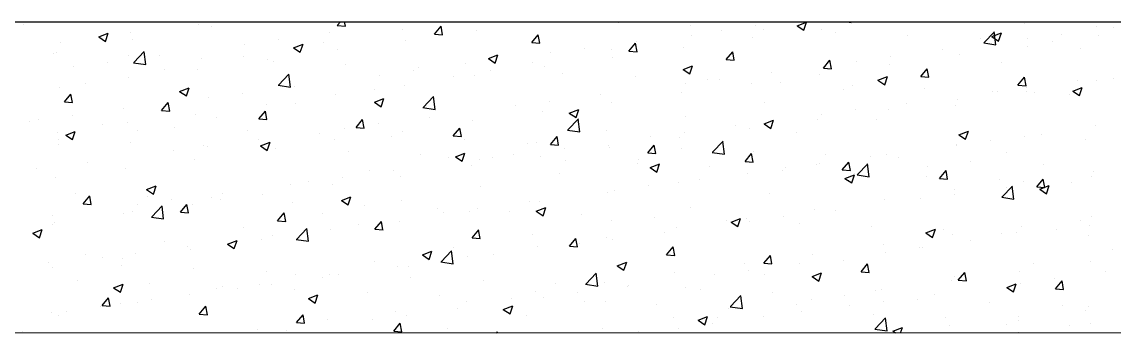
# Model space of a CAD drawing. Header units: millimetres. Extents: x 331487 to 517269, y 198509 to 399936.
# Drawn here: x 417641 to 418446, y 381929 to 382159 of the extents above; entities that cross this region are included whole.
import ezdxf

# ---------------------------------------------------------------- set-up
doc = ezdxf.new("R2010")
doc.units = ezdxf.units.MM
doc.header["$MEASUREMENT"] = 0
doc.layers.add('9th_Column', color=2, linetype='Continuous', lineweight=25)
doc.layers.add('COLUMN', color=6, linetype='Continuous')

msp = doc.modelspace()

# ---------------------------------------------------------------- linework, layer by layer
at = {"layer": '9th_Column'}
for p, q in [((415150.13, 382159.03), (419650.24, 382159.03)), ((419950.24, 381929.23), (414920.13, 381929.03))]:
    msp.add_line(p, q, dxfattribs=at)
at = {"layer": 'COLUMN', "color": 2, "linetype": 'Continuous'}
for p, q in [((417642.07, 382157.08), (417642.07, 382157.08)), ((417771.3, 382157.27), (417771.3, 382157.27)), ((417873.32, 382156.24), (417875.66, 382159.03)), ((417879.29, 382155.71), (417878.68, 382159.03)), ((418080.76, 382158.23), (418080.76, 382158.23)), ((418192.58, 382158.76), (418192.58, 382158.76)), ((418212.49, 382156.14), (418219.49, 382158.83)), ((418217.46, 382152.79), (418219.49, 382158.83)), ((418249.56, 382159.03), (418252.35, 382158.6)), ((418252.35, 382158.6), (418252.3, 382159.03)), ((418379.97, 382158.13), (418379.97, 382158.13)), ((417697.33, 382147.92), (417704.33, 382150.6)), ((417702.3, 382144.56), (417704.33, 382150.6)), ((417720.79, 382150.87), (417720.79, 382150.87)), ((417780.52, 382155.65), (417780.52, 382155.65)), ((417867.89, 382150.83), (417867.89, 382150.83)), ((417873.32, 382156.24), (417879.3, 382155.72)), ((417921.11, 382153.72), (417921.11, 382153.72)), ((417945.05, 382149.96), (417949.87, 382155.71)), ((417945.05, 382149.96), (417951.02, 382149.44)), ((417951.02, 382149.43), (417949.86, 382155.7)), ((417975.82, 382152.42), (417975.82, 382152.42)), ((418016.77, 382143.69), (418021.59, 382149.43)), ((418022.75, 382143.16), (418021.59, 382149.43)), ((418134.15, 382155.97), (418134.15, 382155.97)), ((418134.26, 382148.75), (418134.26, 382148.75)), ((418156.86, 382152.89), (418156.86, 382152.89)), ((418181.9, 382156.19), (418181.9, 382156.19)), ((418187.53, 382153.72), (418187.53, 382153.72)), ((418212.49, 382156.14), (418217.47, 382152.79)), ((418230.25, 382153.51), (418230.25, 382153.51)), ((418240.91, 382151.46), (418240.91, 382151.46)), ((418294.29, 382149.21), (418294.29, 382149.21)), ((418350.27, 382143.52), (418358.06, 382151.64)), ((418356.2, 382148.13), (418363.21, 382150.82)), ((418359.07, 382142.04), (418357.97, 382151.54)), ((418361.17, 382144.78), (418363.2, 382150.82)), ((418407.72, 382149.94), (418407.72, 382149.94)), ((418433.35, 382155.87), (418433.35, 382155.87)), ((418445.59, 382154.93), (418445.59, 382154.93)), ((417669.45, 382143.82), (417669.45, 382143.82)), ((417697.33, 382147.92), (417702.3, 382144.56)), ((417722.2, 382145.64), (417722.2, 382145.64)), ((417804.98, 382142.55), (417804.98, 382142.55)), ((417830.02, 382145.84), (417830.02, 382145.84)), ((417841.04, 382139.91), (417848.04, 382142.6)), ((417846.01, 382136.55), (417848.04, 382142.59)), ((417862.8, 382143.71), (417862.8, 382143.71)), ((417923.88, 382144.92), (417923.88, 382144.92)), ((418016.77, 382143.69), (418022.75, 382143.17)), ((418088.5, 382137.41), (418093.32, 382143.16)), ((418094.47, 382136.88), (418093.31, 382143.15)), ((418093.71, 382144.58), (418093.71, 382144.58)), ((418179.74, 382147.11), (418179.74, 382147.11)), ((418347.68, 382146.95), (418347.68, 382146.95)), ((418350.18, 382143.42), (418359.07, 382142.04)), ((418356.2, 382148.13), (418361.18, 382144.78)), ((418382.68, 382146.65), (418382.68, 382146.65)), ((418382.83, 382141.16), (418382.83, 382141.16)), ((418401.06, 382144.69), (418401.06, 382144.69)), ((418434.76, 382148.66), (418434.76, 382148.66)), ((417663.88, 382135.63), (417663.88, 382135.63)), ((417666.11, 382136.62), (417666.11, 382136.62)), ((417719.49, 382134.36), (417719.49, 382134.36)), ((417723.18, 382128.87), (417730.97, 382136.98)), ((417731.99, 382127.39), (417730.88, 382136.89)), ((417741.83, 382134.23), (417741.83, 382134.23)), ((417804.48, 382133.69), (417804.48, 382133.69)), ((417841.04, 382139.91), (417846.02, 382136.55)), ((417873.37, 382138.52), (417873.37, 382138.52)), ((417984.76, 382131.9), (417991.76, 382134.59)), ((417989.72, 382128.54), (417991.75, 382134.59)), ((418030.8, 382136.3), (418030.8, 382136.3)), ((418055.84, 382139.59), (418055.84, 382139.59)), ((418075.94, 382138.74), (418075.94, 382138.74)), ((418088.5, 382137.41), (418094.47, 382136.89)), ((418128.39, 382140.07), (418128.39, 382140.07)), ((418160.22, 382131.14), (418165.04, 382136.88)), ((418166.2, 382130.61), (418165.04, 382136.88)), ((418281.65, 382133.35), (418281.65, 382133.35)), ((418319.53, 382138.33), (418319.53, 382138.33)), ((418332.31, 382134.76), (418332.31, 382134.76)), ((418421.73, 382139.14), (418421.73, 382139.14)), ((417678.92, 382125.95), (417678.92, 382125.95)), ((417703.96, 382129.25), (417703.96, 382129.25)), ((417723.09, 382128.77), (417731.99, 382127.39)), ((417772.87, 382132.11), (417772.87, 382132.11)), ((417822.02, 382131.48), (417822.02, 382131.48)), ((417826.26, 382129.85), (417826.26, 382129.85)), ((417879.64, 382127.6), (417879.64, 382127.6)), ((417933.02, 382125.34), (417933.02, 382125.34)), ((417967.65, 382127.98), (417967.65, 382127.98)), ((417984.76, 382131.9), (417989.73, 382128.54)), ((418017.62, 382128.73), (418017.62, 382128.73)), ((418025.94, 382126.17), (418025.94, 382126.17)), ((418076.46, 382132.57), (418076.46, 382132.57)), ((418128.47, 382123.89), (418135.47, 382126.58)), ((418133.44, 382120.53), (418135.47, 382126.58)), ((418160.22, 382131.14), (418166.2, 382130.61)), ((418231.95, 382124.86), (418236.77, 382130.61)), ((418231.95, 382124.86), (418237.93, 382124.34)), ((418237.92, 382124.33), (418236.77, 382130.6)), ((418256.62, 382130.05), (418256.62, 382130.05)), ((418280.97, 382127.72), (418280.97, 382127.72)), ((418363.41, 382129.13), (418363.41, 382129.13)), ((417719.57, 382117.58), (417719.57, 382117.58)), ((417746.16, 382123.68), (417746.16, 382123.68)), ((417770.09, 382123.98), (417770.09, 382123.98)), ((417829.91, 382112.31), (417837.7, 382120.43)), ((417838.71, 382110.84), (417837.61, 382120.34)), ((417904.74, 382119.7), (417904.74, 382119.7)), ((417929.77, 382123), (417929.77, 382123)), ((417959.31, 382118.72), (417959.31, 382118.72)), ((417974.6, 382119.13), (417974.6, 382119.13)), ((417986.4, 382123.08), (417986.4, 382123.08)), ((418039.78, 382120.83), (418039.78, 382120.83)), ((418093.17, 382118.57), (418093.17, 382118.57)), ((418128.47, 382123.89), (418133.44, 382120.54)), ((418155.59, 382116.75), (418155.59, 382116.75)), ((418193.46, 382121.74), (418193.46, 382121.74)), ((418229.03, 382120.22), (418229.03, 382120.22)), ((418272.18, 382115.88), (418279.18, 382118.57)), ((418277.15, 382112.53), (418279.18, 382118.57)), ((418303.68, 382118.59), (418308.5, 382124.33)), ((418303.68, 382118.59), (418309.65, 382118.06)), ((418305.09, 382119.12), (418305.09, 382119.12)), ((418309.65, 382118.06), (418308.49, 382124.32)), ((418375.4, 382112.31), (418380.22, 382118.06)), ((418381.38, 382111.78), (418380.22, 382118.05)), ((418445.69, 382117.18), (418445.69, 382117.18)), ((417668.23, 382110.53), (417668.23, 382110.53)), ((417687.84, 382113.67), (417687.84, 382113.67)), ((417757.02, 382107.66), (417764.02, 382110.34)), ((417761.99, 382104.3), (417764.02, 382110.34)), ((417829.82, 382112.22), (417838.71, 382110.84)), ((417841.59, 382111.39), (417841.59, 382111.39)), ((417900.99, 382108.71), (417900.99, 382108.71)), ((417922.66, 382111.63), (417922.66, 382111.63)), ((418130.56, 382113.45), (418130.56, 382113.45)), ((418146.55, 382116.32), (418146.55, 382116.32)), ((418178.52, 382113.82), (418178.52, 382113.82)), ((418199.93, 382114.06), (418199.93, 382114.06)), ((418246.77, 382109.11), (418246.77, 382109.11)), ((418253.31, 382111.81), (418253.31, 382111.81)), ((418272.18, 382115.88), (418277.16, 382112.53)), ((418306.7, 382109.55), (418306.7, 382109.55)), ((418375.4, 382112.31), (418381.38, 382111.79)), ((418381.41, 382110.5), (418381.41, 382110.5)), ((418415.89, 382107.87), (418422.9, 382110.56)), ((418419.28, 382115.49), (418419.28, 382115.49)), ((418420.86, 382104.52), (418422.89, 382110.56)), ((418433.55, 382115.37), (418433.55, 382115.37)), ((417672.02, 382099.84), (417676.84, 382105.59)), ((417677.99, 382099.31), (417676.83, 382105.58)), ((417757.02, 382107.66), (417761.99, 382104.3)), ((417778.68, 382103.11), (417778.68, 382103.11)), ((417803.71, 382106.4), (417803.71, 382106.4)), ((417872.15, 382105.23), (417872.15, 382105.23)), ((417900.73, 382099.65), (417907.74, 382102.33)), ((417905.7, 382096.29), (417907.73, 382102.33)), ((417936.63, 382095.76), (417944.42, 382103.88)), ((417945.43, 382094.29), (417944.33, 382103.79)), ((418067.4, 382105.14), (418067.4, 382105.14)), ((418127.18, 382106.78), (418127.18, 382106.78)), ((418331.1, 382101.47), (418331.1, 382101.47)), ((418356.38, 382107.2), (418356.38, 382107.2)), ((418360.08, 382107.3), (418360.08, 382107.3)), ((418381.61, 382107.87), (418381.61, 382107.87)), ((418387.37, 382107.17), (418387.37, 382107.17)), ((418413.46, 382105.04), (418413.46, 382105.04)), ((418415.89, 382107.87), (418420.87, 382104.52)), ((417672.02, 382099.84), (417677.99, 382099.32)), ((417715.52, 382094.79), (417715.52, 382094.79)), ((417743.74, 382093.57), (417748.56, 382099.31)), ((417743.74, 382093.57), (417749.72, 382093.05)), ((417749.72, 382093.04), (417748.56, 382099.31)), ((417815.47, 382087.29), (417820.29, 382093.04)), ((417821.44, 382086.76), (417820.29, 382093.03)), ((417820.81, 382098.19), (417820.81, 382098.19)), ((417842.67, 382098.7), (417842.67, 382098.7)), ((417900.73, 382099.65), (417905.71, 382096.29)), ((417936.54, 382095.67), (417945.44, 382094.29)), ((418004.5, 382096.86), (418004.5, 382096.86)), ((418024.73, 382092.88), (418024.73, 382092.88)), ((418029.53, 382100.15), (418029.53, 382100.15)), ((418044.45, 382091.64), (418051.45, 382094.33)), ((418049.42, 382088.28), (418051.44, 382094.32)), ((418075.24, 382099.28), (418075.24, 382099.28)), ((418188.45, 382099.1), (418188.45, 382099.1)), ((418255.35, 382093.9), (418255.35, 382093.9)), ((418279.75, 382094.43), (418279.75, 382094.43)), ((418293.22, 382098.89), (418293.22, 382098.89)), ((418329.05, 382097.16), (418329.05, 382097.16)), ((417646.63, 382085.52), (417646.63, 382085.52)), ((417652.62, 382086.51), (417652.62, 382086.51)), ((417677.65, 382089.8), (417677.65, 382089.8)), ((417718.36, 382084.29), (417718.36, 382084.29)), ((417768.87, 382090.69), (417768.87, 382090.69)), ((417784.35, 382088.69), (417784.35, 382088.69)), ((417815.47, 382087.29), (417821.45, 382086.77)), ((417887.19, 382081.02), (417892.02, 382086.76)), ((417893.17, 382080.49), (417892.01, 382086.76)), ((417941.34, 382088.54), (417941.34, 382088.54)), ((417973.38, 382085.84), (417973.38, 382085.84)), ((418043.36, 382079.21), (418051.15, 382087.33)), ((418044.45, 382091.64), (418049.42, 382088.28)), ((418052.16, 382077.74), (418051.05, 382087.23)), ((418130.13, 382089.09), (418130.13, 382089.09)), ((418188.16, 382083.63), (418195.16, 382086.32)), ((418193.13, 382080.27), (418195.16, 382086.32)), ((418227.82, 382086.93), (418227.82, 382086.93)), ((418230.31, 382090.61), (418230.31, 382090.61)), ((418270.73, 382087.15), (418270.73, 382087.15)), ((417667.01, 382077.25), (417667.01, 382077.25)), ((417673, 382075.4), (417680, 382078.09)), ((417677.97, 382072.05), (417680, 382078.09)), ((417700.02, 382083.26), (417700.02, 382083.26)), ((417726.03, 382078.68), (417726.03, 382078.68)), ((417753.4, 382081.01), (417753.4, 382081.01)), ((417806.78, 382078.75), (417806.78, 382078.75)), ((417860.16, 382076.5), (417860.16, 382076.5)), ((417878.43, 382080.26), (417878.43, 382080.26)), ((417887.19, 382081.02), (417893.17, 382080.5)), ((417903.47, 382083.56), (417903.47, 382083.56)), ((417921.45, 382078.34), (417921.45, 382078.34)), ((417958.92, 382074.74), (417963.74, 382080.49)), ((417964.89, 382074.21), (417963.74, 382080.48)), ((418043.27, 382079.11), (418052.16, 382077.74)), ((418071.81, 382079.07), (418071.81, 382079.07)), ((418129.28, 382077.31), (418129.28, 382077.31)), ((418167.16, 382082.29), (418167.16, 382082.29)), ((418177.31, 382080.53), (418177.31, 382080.53)), ((418188.16, 382083.63), (418193.13, 382080.27)), ((418212.41, 382077.14), (418212.41, 382077.14)), ((418331.87, 382075.62), (418338.87, 382078.31)), ((418336.84, 382072.26), (418338.87, 382078.31)), ((418432.33, 382082.08), (418432.33, 382082.08)), ((417667.71, 382068.67), (417667.71, 382068.67)), ((417667.72, 382072.08), (417667.72, 382072.08)), ((417673, 382075.4), (417677.97, 382072.05)), ((417721.1, 382069.83), (417721.1, 382069.83)), ((417815.28, 382071.95), (417815.28, 382071.95)), ((417816.71, 382067.39), (417823.71, 382070.08)), ((417821.68, 382064.04), (417823.71, 382070.08)), ((417870.94, 382071.94), (417870.94, 382071.94)), ((417913.55, 382074.24), (417913.55, 382074.24)), ((417958.92, 382074.74), (417964.9, 382074.22)), ((417966.93, 382071.98), (417966.93, 382071.98)), ((418013.5, 382069.06), (418013.5, 382069.06)), ((418020.31, 382069.73), (418020.31, 382069.73)), ((418030.65, 382068.47), (418035.47, 382074.21)), ((418030.65, 382068.47), (418036.62, 382067.95)), ((418036.62, 382067.94), (418035.46, 382074.21)), ((418104.25, 382074.01), (418104.25, 382074.01)), ((418125.96, 382073.49), (418125.96, 382073.49)), ((418150.08, 382062.66), (418157.87, 382070.78)), ((418158.88, 382061.19), (418157.78, 382070.68)), ((418329.88, 382068.18), (418329.88, 382068.18)), ((418331.87, 382075.62), (418336.85, 382072.26)), ((418355.1, 382071.06), (418355.1, 382071.06)), ((418380.39, 382074.58), (418380.39, 382074.58)), ((418392.98, 382076.05), (418392.98, 382076.05)), ((418425.56, 382072.18), (418425.56, 382072.18)), ((417752.37, 382063.66), (417752.37, 382063.66)), ((417774.48, 382067.57), (417774.48, 382067.57)), ((417777.4, 382066.96), (417777.4, 382066.96)), ((417816.71, 382067.39), (417821.69, 382064.04)), ((417819.59, 382064.9), (417819.59, 382064.9)), ((417827.87, 382065.32), (417827.87, 382065.32)), ((417881.25, 382063.06), (417881.25, 382063.06)), ((417934.63, 382060.81), (417934.63, 382060.81)), ((417960.42, 382059.38), (417967.43, 382062.07)), ((417965.39, 382056.03), (417967.42, 382062.07)), ((418003.22, 382060.71), (418003.22, 382060.71)), ((418041.1, 382065.7), (418041.1, 382065.7)), ((418073.69, 382067.47), (418073.69, 382067.47)), ((418074.02, 382065.99), (418074.02, 382065.99)), ((418102.37, 382062.19), (418107.19, 382067.94)), ((418102.37, 382062.19), (418108.35, 382061.67)), ((418108.35, 382061.66), (418107.19, 382067.93)), ((418127.08, 382065.22), (418127.08, 382065.22)), ((418149.99, 382062.56), (418158.88, 382061.18)), ((418154.09, 382067.13), (418154.09, 382067.13)), ((418174.1, 382055.92), (418178.92, 382061.66)), ((418180.07, 382055.39), (418178.92, 382061.66)), ((418180.46, 382062.96), (418180.46, 382062.96)), ((418233.84, 382060.71), (418233.84, 382060.71)), ((418278.54, 382061.14), (418278.54, 382061.14)), ((418330.07, 382067.76), (418330.07, 382067.76)), ((418367.24, 382062.16), (418367.24, 382062.16)), ((417689.22, 382055.35), (417689.22, 382055.35)), ((417767.65, 382057.4), (417767.65, 382057.4)), ((417955.18, 382059.05), (417955.18, 382059.05)), ((417960.42, 382059.38), (417965.4, 382056.03)), ((417972.17, 382052.55), (417972.17, 382052.55)), ((417978.19, 382057.42), (417978.19, 382057.42)), ((417988.01, 382058.55), (417988.01, 382058.55)), ((418023.51, 382059.59), (418023.51, 382059.59)), ((418041.4, 382056.3), (418041.4, 382056.3)), ((418094.78, 382054.04), (418094.78, 382054.04)), ((418095.78, 382057.12), (418095.78, 382057.12)), ((418104.14, 382051.38), (418111.14, 382054.06)), ((418109.11, 382048.02), (418111.13, 382054.06)), ((418174.1, 382055.92), (418180.08, 382055.4)), ((418226.6, 382053.64), (418226.6, 382053.64)), ((418229.04, 382054.46), (418229.04, 382054.46)), ((418245.82, 382049.64), (418250.65, 382055.39)), ((418251.8, 382049.11), (418250.64, 382055.38)), ((418256.8, 382046.11), (418264.59, 382054.22)), ((418265.61, 382044.63), (418264.5, 382054.13)), ((418266.91, 382059.45), (418266.91, 382059.45)), ((418287.22, 382058.45), (418287.22, 382058.45)), ((418308.92, 382052.15), (418308.92, 382052.15)), ((418340.6, 382056.2), (418340.6, 382056.2)), ((418393.99, 382053.94), (418393.99, 382053.94)), ((417651.34, 382050.36), (417651.34, 382050.36)), ((417717.14, 382051), (417717.14, 382051)), ((417877.16, 382044.12), (417877.16, 382044.12)), ((417896.86, 382049.04), (417896.86, 382049.04)), ((417915.03, 382049.1), (417915.03, 382049.1)), ((417920.23, 382045.05), (417920.23, 382045.05)), ((418037.46, 382047.11), (418037.46, 382047.11)), ((418104.14, 382051.38), (418109.11, 382048.02)), ((418148.16, 382051.79), (418148.16, 382051.79)), ((418176.09, 382047.24), (418176.09, 382047.24)), ((418201.54, 382049.53), (418201.54, 382049.53)), ((418204.01, 382051.17), (418204.01, 382051.17)), ((418245.82, 382049.64), (418251.8, 382049.12)), ((418247.85, 382043.37), (418254.85, 382046.05)), ((418252.82, 382040.01), (418254.85, 382046.05)), ((418254.92, 382047.27), (418254.92, 382047.27)), ((418256.71, 382046.01), (418265.61, 382044.63)), ((418308.31, 382045.02), (418308.31, 382045.02)), ((418317.55, 382043.37), (418322.37, 382049.11)), ((418323.52, 382042.84), (418322.37, 382049.11)), ((418429.82, 382044.92), (418429.82, 382044.92)), ((418431.12, 382048.79), (418431.12, 382048.79)), ((417665.8, 382043.96), (417665.8, 382043.96)), ((417732.69, 382035.14), (417739.69, 382037.83)), ((417737.66, 382031.78), (417739.69, 382037.83)), ((417838.54, 382039.03), (417838.54, 382039.03)), ((417852.13, 382040.82), (417852.13, 382040.82)), ((417869.72, 382038.65), (417869.72, 382038.65)), ((417979.14, 382037.1), (417979.14, 382037.1)), ((418102.98, 382037.87), (418102.98, 382037.87)), ((418124.75, 382040.2), (418124.75, 382040.2)), ((418140.85, 382042.85), (418140.85, 382042.85)), ((418247.85, 382043.37), (418252.82, 382040.01)), ((418250.6, 382042.14), (418250.6, 382042.14)), ((418317.55, 382043.37), (418323.53, 382042.85)), ((418361.69, 382042.76), (418361.69, 382042.76)), ((418363.53, 382029.55), (418371.32, 382037.67)), ((418366.67, 382036.6), (418366.67, 382036.6)), ((418372.33, 382028.08), (418371.23, 382037.58)), ((418379.18, 382041.29), (418379.18, 382041.29)), ((418389.28, 382037.09), (418394.1, 382042.84)), ((418389.28, 382037.09), (418395.25, 382036.57)), ((418391.56, 382035.36), (418398.56, 382038.05)), ((418395.25, 382036.56), (418394.09, 382042.83)), ((418396.53, 382032), (418398.56, 382038.04)), ((418415.07, 382040.51), (418415.07, 382040.51)), ((417680.12, 382032.43), (417680.12, 382032.43)), ((417685.89, 382024.63), (417690.71, 382030.37)), ((417691.87, 382024.09), (417690.71, 382030.36)), ((417732.69, 382035.14), (417737.66, 382031.78)), ((417733.5, 382030.18), (417733.5, 382030.18)), ((417780.22, 382029.02), (417780.22, 382029.02)), ((417786.89, 382027.92), (417786.89, 382027.92)), ((417788.97, 382032.5), (417788.97, 382032.5)), ((417818.38, 382031.61), (417818.38, 382031.61)), ((417876.4, 382027.13), (417883.4, 382029.82)), ((417881.37, 382023.77), (417883.4, 382029.82)), ((418072.81, 382032.7), (418072.81, 382032.7)), ((418077.94, 382034.57), (418077.94, 382034.57)), ((418192.29, 382032.13), (418192.29, 382032.13)), ((418277.32, 382027.85), (418277.32, 382027.85)), ((418303.76, 382028.32), (418303.76, 382028.32)), ((418328.67, 382034.89), (418328.67, 382034.89)), ((418328.8, 382031.62), (418328.8, 382031.62)), ((418363.44, 382029.46), (418372.33, 382028.08)), ((418391.56, 382035.36), (418396.54, 382032)), ((417685.89, 382024.63), (417691.87, 382024.1)), ((417726.06, 382024.22), (417726.06, 382024.22)), ((417736.44, 382014.9), (417744.23, 382023.02)), ((417745.24, 382013.43), (417744.14, 382022.93)), ((417751.1, 382027.52), (417751.1, 382027.52)), ((417757.62, 382018.35), (417762.44, 382024.1)), ((417763.59, 382017.82), (417762.44, 382024.09)), ((417766.44, 382024.11), (417766.44, 382024.11)), ((417840.27, 382025.66), (417840.27, 382025.66)), ((417876.4, 382027.13), (417881.38, 382023.78)), ((417893.65, 382023.41), (417893.65, 382023.41)), ((417920.82, 382027.09), (417920.82, 382027.09)), ((417947.03, 382021.15), (417947.03, 382021.15)), ((417976.92, 382021.27), (417976.92, 382021.27)), ((418014.79, 382026.26), (418014.79, 382026.26)), ((418020.11, 382019.12), (418027.12, 382021.81)), ((418022.3, 382026.3), (418022.3, 382026.3)), ((418025.08, 382015.77), (418027.11, 382021.81)), ((418133.97, 382022.12), (418133.97, 382022.12)), ((418225.38, 382020.35), (418225.38, 382020.35)), ((418240.61, 382020.01), (418240.61, 382020.01)), ((417662.91, 382015.91), (417662.91, 382015.91)), ((417715.93, 382017.71), (417715.93, 382017.71)), ((417721.9, 382019.01), (417721.9, 382019.01)), ((417736.35, 382014.81), (417745.24, 382013.43)), ((417757.62, 382018.35), (417763.59, 382017.83)), ((417829.34, 382012.08), (417834.16, 382017.82)), ((417829.34, 382012.08), (417835.32, 382011.55)), ((417835.32, 382011.54), (417834.16, 382017.81)), ((417862.5, 382017.08), (417862.5, 382017.08)), ((417919.01, 382011.76), (417919.01, 382011.76)), ((417951.88, 382017.97), (417951.88, 382017.97)), ((417970.95, 382019.26), (417970.95, 382019.26)), ((418000.42, 382018.9), (418000.42, 382018.9)), ((418020.11, 382019.12), (418025.09, 382015.77)), ((418053.8, 382016.64), (418053.8, 382016.64)), ((418075.65, 382012.11), (418075.65, 382012.11)), ((418107.18, 382014.39), (418107.18, 382014.39)), ((418160.56, 382012.13), (418160.56, 382012.13)), ((418163.83, 382011.11), (418170.83, 382013.8)), ((418168.8, 382007.76), (418170.82, 382013.8)), ((418174.87, 382013.95), (418174.87, 382013.95)), ((418202.73, 382015.02), (418202.73, 382015.02)), ((418421.43, 382012.51), (418421.43, 382012.51)), ((418429.9, 382015.5), (418429.9, 382015.5)), ((417648.67, 382002.89), (417655.67, 382005.57)), ((417653.64, 381999.53), (417655.66, 382005.57)), ((417663.58, 382009), (417663.58, 382009)), ((417664.58, 382010.67), (417664.58, 382010.67)), ((417804.18, 382007.07), (417804.18, 382007.07)), ((417843.17, 381998.35), (417850.96, 382006.47)), ((417850.85, 382004.67), (417850.85, 382004.67)), ((417851.97, 381996.88), (417850.86, 382006.37)), ((417868.5, 382005.36), (417868.5, 382005.36)), ((417888.73, 382009.66), (417888.73, 382009.66)), ((417901.07, 382005.8), (417905.89, 382011.55)), ((417901.07, 382005.8), (417907.05, 382005.28)), ((417907.04, 382005.27), (417905.89, 382011.54)), ((417972.8, 381999.52), (417977.62, 382005.27)), ((417978.77, 381998.99), (417977.61, 382005.26)), ((418123.53, 382006.91), (418123.53, 382006.91)), ((418163.83, 382011.11), (418168.8, 382007.76)), ((418177.7, 382011.73), (418177.7, 382011.73)), ((418213.94, 382009.88), (418213.94, 382009.88)), ((418267.33, 382007.62), (418267.33, 382007.62)), ((418307.54, 382003.1), (418314.54, 382005.79)), ((418312.51, 381999.75), (418314.54, 382005.79)), ((418320.71, 382005.37), (418320.71, 382005.37)), ((418377.96, 382008), (418377.96, 382008)), ((418403.52, 382005.48), (418403.52, 382005.48)), ((418428.55, 382008.77), (418428.55, 382008.77)), ((417648.67, 382002.89), (417653.64, 381999.53)), ((417745.86, 381997.06), (417745.86, 381997.06)), ((417792.38, 381994.88), (417799.38, 381997.57)), ((417797.35, 381991.52), (417799.38, 381997.56)), ((417817.16, 381998.32), (417817.16, 381998.32)), ((417825.82, 382001.38), (417825.82, 382001.38)), ((417843.08, 381998.25), (417851.97, 381996.88)), ((417972.8, 381999.52), (417978.77, 381999)), ((418017.33, 382002.1), (418017.33, 382002.1)), ((418044.52, 381993.25), (418049.34, 381998.99)), ((418050.5, 381992.72), (418049.34, 381998.99)), ((418071.59, 381999.41), (418071.59, 381999.41)), ((418076.67, 381998.43), (418076.67, 381998.43)), ((418114.54, 382003.41), (418114.54, 382003.41)), ((418307.54, 382003.1), (418312.52, 381999.75)), ((418327.45, 382001.6), (418327.45, 382001.6)), ((418340.36, 381997.16), (418340.36, 381997.16)), ((418363.11, 382002.5), (418363.11, 382002.5)), ((418374.09, 382003.11), (418374.09, 382003.11)), ((418427.47, 382000.85), (418427.47, 382000.85)), ((417724.79, 381988.08), (417724.79, 381988.08)), ((417762.66, 381993.06), (417762.66, 381993.06)), ((417765.22, 381990.82), (417765.22, 381990.82)), ((417792.38, 381994.88), (417797.35, 381991.52)), ((417936.09, 381986.87), (417943.09, 381989.56)), ((417941.06, 381983.51), (417943.09, 381989.56)), ((417949.89, 381981.8), (417957.68, 381989.92)), ((417958.69, 381980.33), (417957.59, 381989.82)), ((417959.01, 381992.09), (417959.01, 381992.09)), ((418021.08, 381993.01), (418021.08, 381993.01)), ((418044.52, 381993.25), (418050.5, 381992.73)), ((418051.64, 381995.13), (418051.64, 381995.13)), ((418116.25, 381986.97), (418121.07, 381992.72)), ((418122.22, 381986.44), (418121.07, 381992.71)), ((418276.11, 381994.56), (418276.11, 381994.56)), ((418277.45, 381988.88), (418277.45, 381988.88)), ((418302.49, 381992.18), (418302.49, 381992.18)), ((418304.79, 381992.49), (418304.79, 381992.49)), ((418445.39, 381990.55), (418445.39, 381990.55)), ((417660.65, 381981.33), (417660.65, 381981.33)), ((417687.55, 381987.04), (417687.55, 381987.04)), ((417699.76, 381984.78), (417699.76, 381984.78)), ((417714.71, 381984.42), (417714.71, 381984.42)), ((417900.69, 381982.08), (417900.69, 381982.08)), ((417936.09, 381986.87), (417941.07, 381983.51)), ((417949.8, 381981.7), (417958.69, 381980.32)), ((417950.61, 381981.83), (417950.61, 381981.83)), ((417969.74, 381985.97), (417969.74, 381985.97)), ((417988.48, 381986.82), (417988.48, 381986.82)), ((418079.81, 381978.86), (418086.81, 381981.55)), ((418084.77, 381975.5), (418086.8, 381981.55)), ((418116.25, 381986.97), (418122.22, 381986.45)), ((418173.66, 381980.66), (418173.66, 381980.66)), ((418187.97, 381980.7), (418192.79, 381986.44)), ((418187.97, 381980.7), (418193.95, 381980.18)), ((418193.95, 381980.17), (418192.79, 381986.44)), ((418214.3, 381980.57), (418214.3, 381980.57)), ((418224.17, 381987.06), (418224.17, 381987.06)), ((418246.48, 381982.48), (418246.48, 381982.48)), ((418259.7, 381974.42), (418264.52, 381980.17)), ((418265.67, 381973.89), (418264.52, 381980.16)), ((418387.07, 381980.54), (418387.07, 381980.54)), ((418428.68, 381982.21), (418428.68, 381982.21)), ((417663.37, 381977.38), (417663.37, 381977.38)), ((417714.03, 381979.08), (417714.03, 381979.08)), ((417767.41, 381976.82), (417767.41, 381976.82)), ((417820.8, 381974.57), (417820.8, 381974.57)), ((417842.37, 381972.07), (417842.37, 381972.07)), ((417867.29, 381972.07), (417867.29, 381972.07)), ((417874.18, 381972.31), (417874.18, 381972.31)), ((417917.8, 381978.47), (417917.8, 381978.47)), ((417925.57, 381978.53), (417925.57, 381978.53)), ((418056.61, 381965.25), (418064.4, 381973.36)), ((418065.42, 381963.77), (418064.31, 381973.27)), ((418079.81, 381978.86), (418084.78, 381975.51)), ((418122.31, 381973.62), (418122.31, 381973.62)), ((418151.39, 381972.28), (418151.39, 381972.28)), ((418176.43, 381975.58), (418176.43, 381975.58)), ((418188.16, 381972.47), (418188.16, 381972.47)), ((418223.52, 381970.85), (418230.52, 381973.54)), ((418228.49, 381967.5), (418230.52, 381973.54)), ((418259.7, 381974.42), (418265.68, 381973.9)), ((418331.43, 381968.15), (418336.25, 381973.89)), ((418337.4, 381967.62), (418336.24, 381973.89)), ((418376.75, 381974.71), (418376.75, 381974.71)), ((418440.12, 381974.32), (418440.12, 381974.32)), ((417681.73, 381967.9), (417681.73, 381967.9)), ((417708.36, 381962.63), (417715.36, 381965.31)), ((417713.33, 381959.27), (417715.35, 381965.31)), ((417735.12, 381965.64), (417735.12, 381965.64)), ((417788.5, 381963.39), (417788.5, 381963.39)), ((417815.94, 381965.03), (417815.94, 381965.03)), ((417824.55, 381965.23), (417824.55, 381965.23)), ((417862.42, 381970.22), (417862.42, 381970.22)), ((417927.56, 381970.05), (417927.56, 381970.05)), ((417980.94, 381967.8), (417980.94, 381967.8)), ((418034.32, 381965.54), (418034.32, 381965.54)), ((418056.52, 381965.15), (418065.42, 381963.77)), ((418070.38, 381966.12), (418070.38, 381966.12)), ((418088.24, 381963.97), (418088.24, 381963.97)), ((418223.52, 381970.85), (418228.49, 381967.5)), ((418326.23, 381968.31), (418326.23, 381968.31)), ((418328.76, 381970.53), (418328.76, 381970.53)), ((418331.43, 381968.15), (418337.4, 381967.63)), ((418367.23, 381962.84), (418374.23, 381965.53)), ((418372.2, 381959.49), (418374.23, 381965.53)), ((418377.21, 381966.04), (418377.21, 381966.04)), ((418402.24, 381969.33), (418402.24, 381969.33)), ((418403.15, 381961.87), (418407.97, 381967.62)), ((418409.13, 381961.34), (418407.97, 381967.61)), ((417708.36, 381962.63), (417713.33, 381959.27)), ((417764.01, 381957.53), (417764.01, 381957.53)), ((417784.05, 381962.06), (417784.05, 381962.06)), ((417799.51, 381961.94), (417799.51, 381961.94)), ((417841.88, 381961.13), (417841.88, 381961.13)), ((417852.07, 381954.62), (417859.07, 381957.3)), ((417857.04, 381951.26), (417859.07, 381957.3)), ((417895.26, 381958.88), (417895.26, 381958.88)), ((417948.64, 381956.62), (417948.64, 381956.62)), ((418019.86, 381959.72), (418019.86, 381959.72)), ((418025.33, 381955.69), (418025.33, 381955.69)), ((418050.36, 381958.98), (418050.36, 381958.98)), ((418087.71, 381963.29), (418087.71, 381963.29)), ((418129.84, 381962.46), (418129.84, 381962.46)), ((418141.09, 381961.03), (418141.09, 381961.03)), ((418163.34, 381948.69), (418171.13, 381956.81)), ((418172.14, 381947.22), (418171.04, 381956.72)), ((418194.47, 381958.78), (418194.47, 381958.78)), ((418247.85, 381956.52), (418247.85, 381956.52)), ((418270.44, 381960.52), (418270.44, 381960.52)), ((418274.89, 381961.27), (418274.89, 381961.27)), ((418314.05, 381957.72), (418314.05, 381957.72)), ((418367.23, 381962.84), (418372.21, 381959.49)), ((418403.15, 381961.87), (418409.13, 381961.35)), ((417698.48, 381948.64), (417698.48, 381948.64)), ((417699.77, 381949.41), (417704.59, 381955.15)), ((417699.77, 381949.41), (417705.74, 381948.88)), ((417705.74, 381948.88), (417704.58, 381955.14)), ((417713.49, 381951.13), (417713.49, 381951.13)), ((417725.74, 381952.05), (417725.74, 381952.05)), ((417736.36, 381953.62), (417736.36, 381953.62)), ((417771.49, 381943.13), (417776.31, 381948.88)), ((417777.47, 381942.6), (417776.31, 381948.87)), ((417852.07, 381954.62), (417857.04, 381951.26)), ((417962.17, 381947.37), (417962.17, 381947.37)), ((417968.52, 381952.68), (417968.52, 381952.68)), ((417995.78, 381946.61), (418002.79, 381949.3)), ((418000.75, 381943.25), (418002.78, 381949.29)), ((418002.03, 381954.37), (418002.03, 381954.37)), ((418055.41, 381952.11), (418055.41, 381952.11)), ((418071.52, 381952.45), (418071.52, 381952.45)), ((418108.79, 381949.86), (418108.79, 381949.86)), ((418162.17, 381947.6), (418162.17, 381947.6)), ((418163.25, 381948.6), (418172.14, 381947.22)), ((418172.44, 381947.37), (418172.44, 381947.37)), ((418212.12, 381950.51), (418212.12, 381950.51)), ((418222.95, 381953.77), (418222.95, 381953.77)), ((418251.15, 381949.44), (418251.15, 381949.44)), ((418276.18, 381952.74), (418276.18, 381952.74)), ((418301.24, 381954.27), (418301.24, 381954.27)), ((418354.62, 381952.01), (418354.62, 381952.01)), ((418408, 381949.75), (418408, 381949.75)), ((418427.47, 381948.92), (418427.47, 381948.92)), ((417662.15, 381944.09), (417662.15, 381944.09)), ((417667.42, 381942.04), (417667.42, 381942.04)), ((417673.45, 381945.34), (417673.45, 381945.34)), ((417771.49, 381943.13), (417777.47, 381942.61)), ((417843.22, 381936.86), (417848.04, 381942.6)), ((417849.19, 381936.33), (417848.04, 381942.59)), ((417916.58, 381945.18), (417916.58, 381945.18)), ((417924.3, 381942.39), (417924.3, 381942.39)), ((417995.78, 381946.61), (418000.76, 381943.25)), ((418013.2, 381942.44), (418013.2, 381942.44)), ((418121.1, 381940.33), (418121.1, 381940.33)), ((418139.5, 381938.6), (418146.5, 381941.29)), ((418144.47, 381935.24), (418146.49, 381941.29)), ((418153.8, 381940.5), (418153.8, 381940.5)), ((418187.99, 381941.13), (418187.99, 381941.13)), ((418215.56, 381945.34), (418215.56, 381945.34)), ((418268.94, 381943.09), (418268.94, 381943.09)), ((418270.06, 381932.14), (418277.85, 381940.26)), ((418278.86, 381930.67), (418277.76, 381940.17)), ((418322.32, 381940.83), (418322.32, 381940.83)), ((418375.53, 381941.42), (418375.53, 381941.42)), ((418425.26, 381945.55), (418425.26, 381945.55)), ((417814.73, 381931.74), (417814.73, 381931.74)), ((417843.22, 381936.86), (417849.2, 381936.33)), ((417866.07, 381938.78), (417866.07, 381938.78)), ((417899.27, 381939.09), (417899.27, 381939.09)), ((417914.94, 381930.58), (417919.77, 381936.33)), ((417920.92, 381930.05), (417919.76, 381936.32)), ((417954.88, 381932.42), (417954.88, 381932.42)), ((418069.16, 381932.83), (418069.16, 381932.83)), ((418125.09, 381932.84), (418125.09, 381932.84)), ((418139.5, 381938.6), (418144.47, 381935.24)), ((418150.12, 381936.14), (418150.12, 381936.14)), ((418269.97, 381932.05), (418278.87, 381930.67)), ((418283.21, 381930.59), (418290.21, 381933.28)), ((418288.83, 381929.17), (418290.21, 381933.28)), ((418325.02, 381935.02), (418325.02, 381935.02)), ((418366.95, 381935.54), (418366.95, 381935.54)), ((418375.7, 381938.58), (418375.7, 381938.58)), ((418413.81, 381934.88), (418413.81, 381934.88)), ((418429.08, 381936.32), (418429.08, 381936.32)), ((417640.75, 381930.5), (417640.75, 381930.5)), ((417836.11, 381930.78), (417836.11, 381930.78)), ((417914.94, 381930.58), (417920.92, 381930.06)), ((417990.74, 381929.15), (417991.49, 381930.05)), ((417991.65, 381929.15), (417991.49, 381930.04)), ((418095.48, 381930.49), (418095.48, 381930.49)), ((418283.21, 381930.59), (418285.32, 381929.17)), ((418375.94, 381929.89), (418375.94, 381929.89))]:
    msp.add_line(p, q, dxfattribs=at)

doc.saveas('drawing.dxf')
